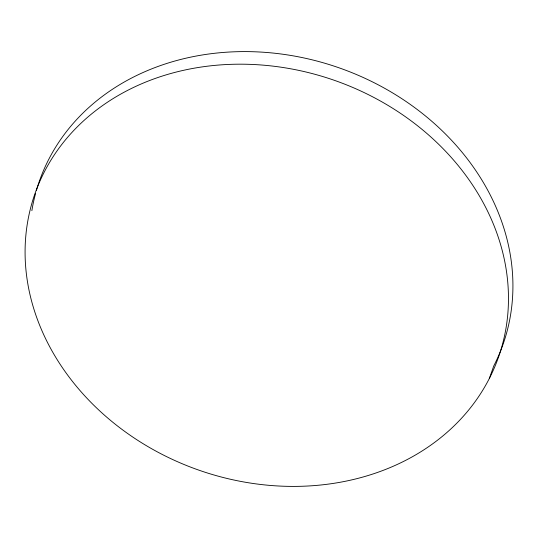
<?xml version="1.0" encoding="UTF-8"?>
<svg xmlns="http://www.w3.org/2000/svg" width="538" height="538" viewBox="0 0 538 538"><rect width="100%" height="100%" fill="white"/><g stroke="black" fill="none" stroke-linecap="round" stroke-linejoin="round"><path stroke-width="0.81" d="M489.324 378.503A245.765 206.35 19.5 0 0 237.144 64.204A245.765 206.35 19.5 0 0 73.854 383.17A245.765 206.35 19.5 0 0 489.324 378.503L493.776 365.921A245.765 206.35 19.5 0 0 347.272 70.834A245.765 206.35 19.5 0 0 36.429 190.405M31.863 210.681A245.765 206.35 19.5 0 1 35.528 193.626"/></g></svg>
